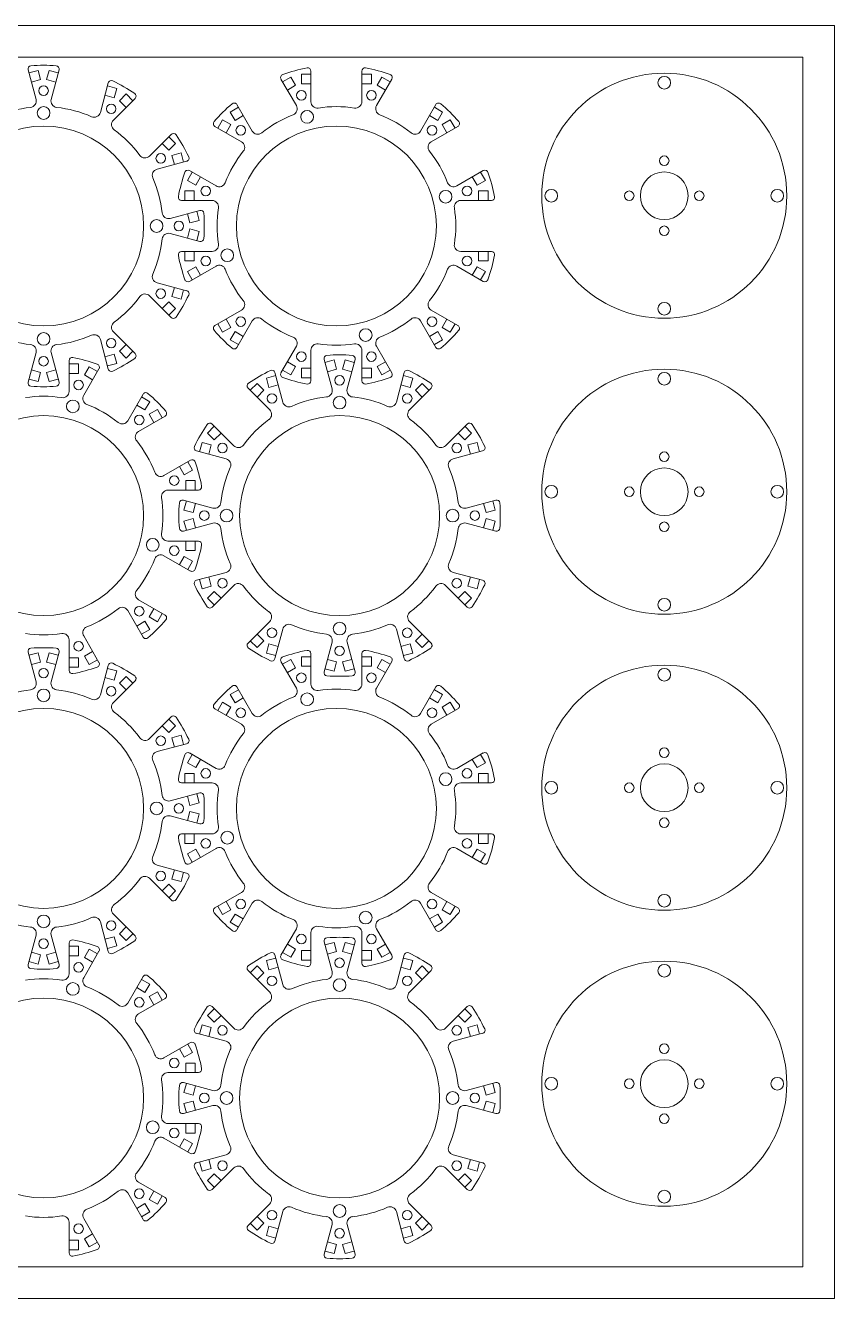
# Model space of a CAD drawing. Header units: millimetres. Extents: x -62 to 438, y -661 to -261.
# Drawn here: x 184.1 to 438.3, y -661 to -261 of the extents above; entities that cross this region are included whole.
import ezdxf

# ---------------------------------------------------------------- set-up
doc = ezdxf.new("R2010")
doc.units = ezdxf.units.MM

msp = doc.modelspace()

# ---------------------------------------------------------------- linework, layer by layer
at = {"color": 7, "linetype": 'Continuous', "lineweight": 15}
for p, q in [((438.31, -261), (-61.69, -261)), ((438.31, -661), (438.31, -261)), ((428.31, -271), (-51.69, -271)), ((428.31, -651), (428.31, -271)), ((187.44, -284.22), (184.94, -274.91)), ((185.2, -275.88), (188.1, -275.11)), ((188.88, -278), (188.1, -275.11)), ((190.75, -278), (191.53, -275.11)), ((191.53, -275.11), (194.42, -275.88)), ((273.81, -284.96), (273.81, -275.32)), ((289.81, -284.96), (289.81, -275.32)), ((185.98, -278.78), (188.88, -278)), ((207.64, -288.36), (210.14, -279.05)), ((269.22, -286.19), (264.4, -277.85)), ((264.91, -278.72), (267.5, -277.22)), ((266.41, -281.31), (269, -279.81)), ((269, -279.81), (267.5, -277.22)), ((270.81, -279.33), (270.81, -276.33)), ((270.81, -276.33), (273.81, -276.33)), ((270.81, -279.33), (273.81, -279.33)), ((289.81, -276.33), (292.81, -276.33)), ((289.81, -279.33), (292.81, -279.33)), ((292.81, -279.33), (292.81, -276.33)), ((294.41, -286.19), (299.22, -277.85)), ((294.62, -279.81), (296.12, -277.22)), ((294.62, -279.81), (297.22, -281.31)), ((296.12, -277.22), (298.72, -278.72)), ((211.76, -290.74), (218.57, -283.92)), ((212, -283.7), (212.78, -280.8)), ((213.62, -284.63), (215.74, -282.51)), ((215.74, -282.51), (217.86, -284.63)), ((248.45, -288.22), (251.05, -286.72)), ((255.36, -294.19), (250.55, -285.85)), ((308.26, -294.19), (313.08, -285.85)), ((312.58, -286.72), (315.17, -288.22)), ((244.53, -293.24), (246.03, -290.64)), ((248.63, -292.14), (246.03, -290.64)), ((249.95, -290.81), (248.45, -288.22)), ((249.95, -290.81), (252.55, -289.31)), ((311.08, -289.31), (313.67, -290.81)), ((313.67, -290.81), (315.17, -288.22)), ((317.6, -290.64), (319.1, -293.24)), ((223.08, -302.05), (229.89, -295.24)), ((229.18, -295.95), (231.3, -298.07)), ((252, -297.55), (243.66, -292.73)), ((247.13, -294.74), (248.63, -292.14)), ((311.62, -297.55), (319.97, -292.73)), ((315, -292.14), (316.5, -294.74)), ((229.18, -300.19), (231.3, -298.07)), ((225.45, -306.17), (234.76, -303.67)), ((230.11, -301.81), (233.01, -301.04)), ((230.11, -301.81), (230.89, -304.71)), ((233.01, -301.04), (233.79, -303.93)), ((235.03, -309.69), (236.53, -307.09)), ((244, -311.41), (235.66, -306.59)), ((319.62, -311.41), (327.97, -306.59)), ((327.1, -307.09), (328.6, -309.69)), ((237.63, -311.19), (235.03, -309.69)), ((237.63, -311.19), (239.13, -308.59)), ((324.5, -308.59), (326, -311.19)), ((326, -311.19), (328.6, -309.69)), ((242.77, -316), (233.14, -316)), ((237.14, -313), (234.14, -313)), ((234.14, -316), (234.14, -313)), ((237.14, -316), (237.14, -313)), ((320.85, -316), (330.49, -316)), ((326.48, -313), (329.48, -313)), ((326.48, -313), (326.48, -316)), ((329.48, -313), (329.48, -316)), ((229.59, -321.62), (238.9, -319.13)), ((237.93, -319.39), (238.71, -322.29)), ((235.03, -320.17), (235.81, -323.06)), ((235.81, -323.06), (238.71, -322.29)), ((229.59, -326.38), (238.9, -328.87)), ((235.81, -324.94), (235.03, -327.83)), ((235.81, -324.94), (238.71, -325.71)), ((238.71, -325.71), (237.93, -328.61)), ((242.77, -332), (233.14, -332)), ((234.14, -335), (234.14, -332)), ((320.85, -332), (330.49, -332)), ((326.48, -332), (326.48, -335)), ((329.48, -332), (329.48, -335)), ((237.14, -335), (234.14, -335)), ((326.48, -335), (329.48, -335)), ((237.63, -336.81), (235.03, -338.31)), ((236.53, -340.91), (235.03, -338.31)), ((244, -336.59), (235.66, -341.41)), ((239.13, -339.41), (237.63, -336.81)), ((319.62, -336.59), (327.97, -341.41)), ((326, -336.81), (324.5, -339.41)), ((326, -336.81), (328.6, -338.31)), ((328.6, -338.31), (327.1, -340.91)), ((225.45, -341.83), (234.76, -344.33)), ((230.89, -343.29), (230.11, -346.19)), ((223.08, -345.95), (229.89, -352.76)), ((229.18, -347.81), (231.3, -349.93)), ((230.11, -346.19), (233.01, -346.96)), ((233.79, -344.07), (233.01, -346.96)), ((231.3, -349.93), (229.18, -352.05)), ((252, -350.45), (243.66, -355.27)), ((311.62, -350.45), (319.97, -355.27)), ((246.03, -357.36), (244.53, -354.76)), ((248.63, -355.86), (246.03, -357.36)), ((248.63, -355.86), (247.13, -353.26)), ((255.36, -353.81), (250.55, -362.15)), ((308.26, -353.81), (313.08, -362.15)), ((316.5, -353.26), (315, -355.86)), ((315, -355.86), (317.6, -357.36)), ((319.1, -354.76), (317.6, -357.36)), ((207.64, -359.64), (210.14, -368.95)), ((211.76, -357.26), (218.57, -364.07)), ((249.95, -357.19), (248.45, -359.78)), ((251.05, -361.28), (248.45, -359.78)), ((252.55, -358.69), (249.95, -357.19)), ((313.67, -357.19), (311.08, -358.69)), ((315.17, -359.78), (312.58, -361.28)), ((313.67, -357.19), (315.17, -359.78)), ((187.44, -363.78), (184.94, -373.09)), ((192.19, -363.78), (194.68, -373.09)), ((213.62, -363.36), (215.74, -365.49)), ((217.86, -363.36), (215.74, -365.49)), ((269.22, -361.81), (264.4, -370.15)), ((273.81, -363.04), (273.81, -372.67)), ((289.81, -363.04), (289.81, -372.67)), ((294.41, -361.81), (299.22, -370.15)), ((197.81, -375.96), (197.81, -366.32)), ((197.81, -367.33), (200.81, -367.33)), ((200.81, -370.33), (200.81, -367.33)), ((212, -364.3), (209.1, -365.08)), ((212.78, -367.2), (209.88, -367.98)), ((212, -364.3), (212.78, -367.2)), ((269, -368.19), (266.41, -366.69)), ((280.44, -375.22), (277.94, -365.91)), ((278.2, -366.88), (281.1, -366.11)), ((281.88, -369), (281.1, -366.11)), ((284.53, -366.11), (287.42, -366.88)), ((285.19, -375.22), (287.68, -365.91)), ((297.22, -366.69), (294.62, -368.19)), ((188.88, -369.99), (185.98, -369.22)), ((188.88, -369.99), (188.1, -372.89)), ((193.65, -369.22), (190.75, -369.99)), ((190.75, -369.99), (191.53, -372.89)), ((197.81, -370.33), (200.81, -370.33)), ((202.41, -377.19), (207.22, -368.85)), ((202.62, -370.81), (204.12, -368.22)), ((202.62, -370.81), (205.22, -372.31)), ((204.12, -368.22), (206.72, -369.72)), ((259.85, -371.8), (262.75, -371.02)), ((260.63, -374.7), (259.85, -371.8)), ((264.98, -379.36), (262.49, -370.05)), ((267.5, -370.78), (264.91, -369.28)), ((269, -368.19), (267.5, -370.78)), ((270.81, -368.67), (270.81, -371.67)), ((273.81, -368.67), (270.81, -368.67)), ((273.81, -371.67), (270.81, -371.67)), ((278.98, -369.78), (281.88, -369)), ((283.75, -369), (286.65, -369.78)), ((292.81, -368.67), (289.81, -368.67)), ((292.81, -371.67), (289.81, -371.67)), ((294.62, -368.19), (296.12, -370.78)), ((298.72, -369.28), (296.12, -370.78)), ((300.64, -379.36), (303.14, -370.05)), ((302.88, -371.02), (305.78, -371.8)), ((305, -374.7), (305.78, -371.8)), ((188.1, -372.89), (185.2, -372.12)), ((194.42, -372.12), (191.53, -372.89)), ((260.86, -381.74), (254.05, -374.92)), ((254.76, -375.63), (256.88, -373.51)), ((259, -375.63), (256.88, -373.51)), ((256.88, -377.76), (259, -375.63)), ((260.63, -374.7), (263.52, -373.92)), ((302.1, -373.92), (305, -374.7)), ((304.76, -381.74), (311.57, -374.92)), ((306.62, -375.63), (308.74, -377.76)), ((308.74, -373.51), (310.86, -375.63)), ((216.26, -385.19), (221.08, -376.85)), ((220.58, -377.72), (223.17, -379.22)), ((221.67, -381.81), (223.17, -379.22)), ((219.08, -380.31), (221.67, -381.81)), ((219.62, -388.55), (227.97, -383.73)), ((223, -383.14), (225.6, -381.64)), ((223, -383.14), (224.5, -385.74)), ((225.6, -381.64), (227.1, -384.24)), ((241.33, -389.07), (243.45, -386.95)), ((249.55, -393.05), (242.74, -386.24)), ((316.08, -393.05), (322.89, -386.24)), ((322.18, -386.95), (324.3, -389.07)), ((243.45, -391.19), (241.33, -389.07)), ((243.45, -391.19), (245.57, -389.07)), ((320.06, -389.07), (322.18, -391.19)), ((322.18, -391.19), (324.3, -389.07)), ((247.17, -397.17), (237.87, -394.67)), ((238.84, -394.93), (239.61, -392.04)), ((242.51, -392.81), (239.61, -392.04)), ((241.74, -395.71), (242.51, -392.81)), ((318.45, -397.17), (327.76, -394.67)), ((323.11, -392.81), (326.01, -392.04)), ((323.11, -392.81), (323.89, -395.71)), ((326.01, -392.04), (326.79, -394.93)), ((227.62, -402.41), (235.97, -397.59)), ((232.5, -399.59), (234, -402.19)), ((235.1, -398.09), (236.6, -400.69)), ((234, -402.19), (236.6, -400.69)), ((234.48, -404), (237.48, -404)), ((234.48, -404), (234.48, -407)), ((237.48, -404), (237.48, -407)), ((228.85, -407), (238.49, -407)), ((243.03, -412.62), (233.73, -410.13)), ((233.92, -413.29), (234.7, -410.39)), ((236.82, -414.06), (237.59, -411.17)), ((322.59, -412.62), (331.9, -410.13)), ((328.03, -411.17), (328.81, -414.06)), ((330.93, -410.39), (331.71, -413.29)), ((236.82, -414.06), (233.92, -413.29)), ((236.82, -415.94), (233.92, -416.71)), ((237.59, -418.83), (236.82, -415.94)), ((328.81, -415.94), (328.03, -418.83)), ((328.81, -414.06), (331.71, -413.29)), ((328.81, -415.94), (331.71, -416.71)), ((243.03, -417.38), (233.73, -419.87)), ((234.7, -419.61), (233.92, -416.71)), ((322.59, -417.38), (331.9, -419.87)), ((331.71, -416.71), (330.93, -419.61)), ((228.85, -423), (238.49, -423)), ((234.48, -423), (234.48, -426)), ((237.48, -423), (237.48, -426)), ((227.62, -427.59), (235.97, -432.41)), ((234, -427.81), (232.5, -430.41)), ((234, -427.81), (236.6, -429.31)), ((234.48, -426), (237.48, -426)), ((236.6, -429.31), (235.1, -431.91)), ((247.17, -432.83), (237.87, -435.33)), ((239.61, -437.96), (238.84, -435.07)), ((242.51, -437.19), (241.74, -434.29)), ((318.45, -432.83), (327.76, -435.33)), ((323.89, -434.29), (323.11, -437.19)), ((326.79, -435.07), (326.01, -437.96)), ((242.51, -437.19), (239.61, -437.96)), ((249.55, -436.95), (242.74, -443.76)), ((245.57, -440.93), (243.45, -438.81)), ((316.08, -436.95), (322.89, -443.76)), ((322.18, -438.81), (320.06, -440.93)), ((322.18, -438.81), (324.3, -440.93)), ((323.11, -437.19), (326.01, -437.96)), ((219.62, -441.45), (227.97, -446.27)), ((243.45, -443.05), (241.33, -440.93)), ((324.3, -440.93), (322.18, -443.05)), ((216.26, -444.81), (221.08, -453.15)), ((224.5, -444.26), (223, -446.86)), ((223, -446.86), (225.6, -448.36)), ((227.1, -445.76), (225.6, -448.36)), ((221.67, -448.19), (219.08, -449.69)), ((223.17, -450.78), (220.58, -452.28)), ((221.67, -448.19), (223.17, -450.78)), ((260.86, -448.26), (254.05, -455.07)), ((264.98, -450.64), (262.49, -459.95)), ((300.64, -450.64), (303.14, -459.95)), ((304.76, -448.26), (311.57, -455.07)), ((197.81, -454.04), (197.81, -463.67)), ((202.41, -452.81), (207.22, -461.15)), ((256.88, -456.49), (254.76, -454.36)), ((259, -454.36), (256.88, -452.24)), ((259, -454.36), (256.88, -456.49)), ((260.63, -455.3), (259.85, -458.2)), ((263.52, -456.08), (260.63, -455.3)), ((280.44, -454.78), (277.94, -464.09)), ((285.19, -454.78), (287.68, -464.09)), ((305, -455.3), (302.1, -456.08)), ((305, -455.3), (305.78, -458.2)), ((308.74, -452.24), (306.62, -454.36)), ((306.62, -454.36), (308.74, -456.49)), ((310.86, -454.36), (308.74, -456.49)), ((187.44, -467.22), (184.94, -457.91)), ((185.2, -458.88), (188.1, -458.11)), ((188.88, -461), (188.1, -458.11)), ((190.75, -461), (191.53, -458.11)), ((191.53, -458.11), (194.42, -458.88)), ((192.19, -467.22), (194.68, -457.91)), ((200.81, -459.67), (197.81, -459.67)), ((205.22, -457.69), (202.62, -459.19)), ((202.62, -459.19), (204.12, -461.78)), ((262.75, -458.98), (259.85, -458.2)), ((270.81, -462.33), (270.81, -459.33)), ((270.81, -459.33), (273.81, -459.33)), ((273.81, -467.96), (273.81, -458.32)), ((289.81, -467.96), (289.81, -458.32)), ((289.81, -459.33), (292.81, -459.33)), ((292.81, -462.33), (292.81, -459.33)), ((305.78, -458.2), (302.88, -458.98)), ((185.98, -461.78), (188.88, -461)), ((190.75, -461), (193.65, -461.78)), ((200.81, -462.67), (197.81, -462.67)), ((206.72, -460.28), (204.12, -461.78)), ((207.64, -471.36), (210.14, -462.05)), ((209.88, -463.02), (212.78, -463.8)), ((212, -466.7), (212.78, -463.8)), ((269.22, -469.19), (264.4, -460.85)), ((264.91, -461.72), (267.5, -460.22)), ((266.41, -464.31), (269, -462.81)), ((269, -462.81), (267.5, -460.22)), ((270.81, -462.33), (273.81, -462.33)), ((281.1, -463.89), (278.2, -463.12)), ((281.88, -460.99), (278.98, -460.22)), ((281.88, -460.99), (281.1, -463.89)), ((286.65, -460.22), (283.75, -460.99)), ((283.75, -460.99), (284.53, -463.89)), ((287.42, -463.12), (284.53, -463.89)), ((289.81, -462.33), (292.81, -462.33)), ((294.41, -469.19), (299.22, -460.85)), ((294.62, -462.81), (296.12, -460.22)), ((294.62, -462.81), (297.22, -464.31)), ((296.12, -460.22), (298.72, -461.72)), ((209.1, -465.92), (212, -466.7)), ((211.76, -473.74), (218.57, -466.92)), ((213.62, -467.63), (215.74, -465.51)), ((213.62, -467.63), (215.74, -469.76)), ((215.74, -465.51), (217.86, -467.63)), ((248.45, -471.22), (251.05, -469.72)), ((249.95, -473.81), (248.45, -471.22)), ((255.36, -477.19), (250.55, -468.85)), ((308.26, -477.19), (313.08, -468.85)), ((312.58, -469.72), (315.17, -471.22)), ((313.67, -473.81), (315.17, -471.22)), ((252, -480.55), (243.66, -475.73)), ((244.53, -476.24), (246.03, -473.64)), ((248.63, -475.14), (246.03, -473.64)), ((247.13, -477.74), (248.63, -475.14)), ((249.95, -473.81), (252.55, -472.31)), ((311.08, -472.31), (313.67, -473.81)), ((311.62, -480.55), (319.97, -475.73)), ((315, -475.14), (317.6, -473.64)), ((315, -475.14), (316.5, -477.74)), ((317.6, -473.64), (319.1, -476.24)), ((223.08, -485.05), (229.89, -478.24)), ((229.18, -478.95), (231.3, -481.07)), ((227.06, -481.07), (229.18, -483.19)), ((229.18, -483.19), (231.3, -481.07)), ((225.45, -489.17), (234.76, -486.67)), ((230.11, -484.81), (233.01, -484.04)), ((230.11, -484.81), (230.89, -487.71)), ((233.01, -484.04), (233.79, -486.93)), ((235.03, -492.69), (236.53, -490.09)), ((244, -494.41), (235.66, -489.59)), ((237.63, -494.19), (239.13, -491.59)), ((319.62, -494.41), (327.97, -489.59)), ((324.5, -491.59), (326, -494.19)), ((327.1, -490.09), (328.6, -492.69)), ((237.14, -496), (234.14, -496)), ((234.14, -499), (234.14, -496)), ((237.63, -494.19), (235.03, -492.69)), ((237.14, -499), (237.14, -496)), ((326, -494.19), (328.6, -492.69)), ((326.48, -496), (329.48, -496)), ((326.48, -496), (326.48, -499)), ((329.48, -496), (329.48, -499)), ((242.77, -499), (233.14, -499)), ((320.85, -499), (330.49, -499)), ((229.59, -504.62), (238.9, -502.13)), ((235.03, -503.17), (235.81, -506.06)), ((237.93, -502.39), (238.71, -505.29)), ((235.81, -507.94), (235.03, -510.83)), ((235.81, -506.06), (238.71, -505.29)), ((235.81, -507.94), (238.71, -508.71)), ((229.59, -509.38), (238.9, -511.87)), ((238.71, -508.71), (237.93, -511.61)), ((242.77, -515), (233.14, -515)), ((234.14, -518), (234.14, -515)), ((237.14, -518), (237.14, -515)), ((320.85, -515), (330.49, -515)), ((326.48, -515), (326.48, -518)), ((329.48, -515), (329.48, -518)), ((237.14, -518), (234.14, -518)), ((237.63, -519.81), (235.03, -521.31)), ((244, -519.59), (235.66, -524.41)), ((239.13, -522.41), (237.63, -519.81)), ((319.62, -519.59), (327.97, -524.41)), ((326, -519.81), (324.5, -522.41)), ((326, -519.81), (328.6, -521.31)), ((326.48, -518), (329.48, -518)), ((236.53, -523.91), (235.03, -521.31)), ((328.6, -521.31), (327.1, -523.91)), ((225.45, -524.83), (234.76, -527.33)), ((230.89, -526.29), (230.11, -529.19)), ((233.79, -527.07), (233.01, -529.96)), ((223.08, -528.95), (229.89, -535.76)), ((229.18, -530.81), (227.06, -532.93)), ((229.18, -530.81), (231.3, -532.93)), ((230.11, -529.19), (233.01, -529.96)), ((231.3, -532.93), (229.18, -535.05)), ((252, -533.45), (243.66, -538.27)), ((311.62, -533.45), (319.97, -538.27)), ((246.03, -540.36), (244.53, -537.76)), ((248.63, -538.86), (246.03, -540.36)), ((248.63, -538.86), (247.13, -536.26)), ((255.36, -536.81), (250.55, -545.15)), ((308.26, -536.81), (313.08, -545.15)), ((316.5, -536.26), (315, -538.86)), ((315, -538.86), (317.6, -540.36)), ((319.1, -537.76), (317.6, -540.36)), ((207.64, -542.64), (210.14, -551.95)), ((211.76, -540.26), (218.57, -547.07)), ((249.95, -540.19), (248.45, -542.78)), ((251.05, -544.28), (248.45, -542.78)), ((252.55, -541.69), (249.95, -540.19)), ((313.67, -540.19), (311.08, -541.69)), ((315.17, -542.78), (312.58, -544.28)), ((313.67, -540.19), (315.17, -542.78)), ((187.44, -546.78), (184.94, -556.09)), ((192.19, -546.78), (194.68, -556.09)), ((212, -547.3), (209.1, -548.08)), ((212, -547.3), (212.78, -550.2)), ((215.74, -544.24), (213.62, -546.36)), ((213.62, -546.36), (215.74, -548.49)), ((217.86, -546.36), (215.74, -548.49)), ((269.22, -544.81), (264.4, -553.15)), ((273.81, -546.04), (273.81, -555.67)), ((289.81, -546.04), (289.81, -555.67)), ((294.41, -544.81), (299.22, -553.15)), ((197.81, -558.96), (197.81, -549.32)), ((197.81, -550.33), (200.81, -550.33)), ((200.81, -553.33), (200.81, -550.33)), ((202.41, -560.19), (207.22, -551.85)), ((202.62, -553.81), (204.12, -551.22)), ((204.12, -551.22), (206.72, -552.72)), ((212.78, -550.2), (209.88, -550.98)), ((269, -551.19), (266.41, -549.69)), ((269, -551.19), (267.5, -553.78)), ((273.81, -551.67), (270.81, -551.67)), ((270.81, -551.67), (270.81, -554.67)), ((280.44, -558.22), (277.94, -548.91)), ((281.88, -552), (281.1, -549.11)), ((283.75, -552), (284.53, -549.11)), ((284.53, -549.11), (287.42, -549.88)), ((285.19, -558.22), (287.68, -548.91)), ((292.81, -551.67), (289.81, -551.67)), ((292.81, -551.67), (292.81, -554.67)), ((297.22, -549.69), (294.62, -551.19)), ((294.62, -551.19), (296.12, -553.78)), ((188.1, -555.89), (185.2, -555.12)), ((188.88, -552.99), (185.98, -552.22)), ((188.88, -552.99), (188.1, -555.89)), ((193.65, -552.22), (190.75, -552.99)), ((190.75, -552.99), (191.53, -555.89)), ((194.42, -555.12), (191.53, -555.89)), ((197.81, -553.33), (200.81, -553.33)), ((202.62, -553.81), (205.22, -555.31)), ((259.85, -554.8), (262.75, -554.02)), ((260.63, -557.7), (259.85, -554.8)), ((267.5, -553.78), (264.91, -552.28)), ((273.81, -554.67), (270.81, -554.67)), ((278.98, -552.78), (281.88, -552)), ((283.75, -552), (286.65, -552.78)), ((292.81, -554.67), (289.81, -554.67)), ((298.72, -552.28), (296.12, -553.78)), ((305, -557.7), (305.78, -554.8)), ((216.26, -568.19), (221.08, -559.85)), ((260.86, -564.74), (254.05, -557.92)), ((254.76, -558.63), (256.88, -556.51)), ((259, -558.63), (256.88, -556.51)), ((256.88, -560.76), (259, -558.63)), ((260.63, -557.7), (263.52, -556.92)), ((302.1, -556.92), (305, -557.7)), ((306.62, -558.63), (308.74, -556.51)), ((306.62, -558.63), (308.74, -560.76)), ((308.74, -556.51), (310.86, -558.63)), ((219.08, -563.31), (221.67, -564.81)), ((220.58, -560.72), (223.17, -562.22)), ((221.67, -564.81), (223.17, -562.22)), ((219.62, -571.55), (227.97, -566.73)), ((223, -566.14), (225.6, -564.64)), ((223, -566.14), (224.5, -568.74)), ((225.6, -564.64), (227.1, -567.24)), ((249.55, -576.05), (242.74, -569.24)), ((322.18, -569.95), (324.3, -572.07)), ((238.84, -577.93), (239.61, -575.04)), ((242.51, -575.81), (239.61, -575.04)), ((241.74, -578.71), (242.51, -575.81)), ((243.45, -574.19), (245.57, -572.07)), ((320.06, -572.07), (322.18, -574.19)), ((322.18, -574.19), (324.3, -572.07)), ((323.11, -575.81), (323.89, -578.71)), ((326.01, -575.04), (326.79, -577.93)), ((247.17, -580.17), (237.87, -577.67)), ((318.45, -580.17), (327.76, -577.67)), ((227.62, -585.41), (235.97, -580.59)), ((232.5, -582.59), (234, -585.19)), ((234, -585.19), (236.6, -583.69)), ((235.1, -581.09), (236.6, -583.69)), ((234.48, -587), (237.48, -587)), ((234.48, -587), (234.48, -590)), ((237.48, -587), (237.48, -590)), ((228.85, -590), (238.49, -590)), ((233.92, -596.29), (234.7, -593.39)), ((236.82, -597.06), (237.59, -594.17)), ((322.59, -595.62), (331.9, -593.13)), ((328.03, -594.17), (328.81, -597.06)), ((330.93, -593.39), (331.71, -596.29)), ((328.81, -598.94), (328.03, -601.83)), ((328.81, -598.94), (331.71, -599.71)), ((331.71, -599.71), (330.93, -602.61)), ((322.59, -600.38), (331.9, -602.87)), ((228.85, -606), (238.49, -606)), ((234.48, -606), (234.48, -609)), ((237.48, -606), (237.48, -609)), ((227.62, -610.59), (235.97, -615.41)), ((234, -610.81), (232.5, -613.41)), ((234.48, -609), (237.48, -609)), ((236.6, -612.31), (235.1, -614.91)), ((239.61, -620.96), (238.84, -618.07)), ((242.51, -620.19), (241.74, -617.29)), ((249.55, -619.95), (242.74, -626.76)), ((316.08, -619.95), (322.89, -626.76)), ((323.89, -617.29), (323.11, -620.19)), ((326.79, -618.07), (326.01, -620.96)), ((242.51, -620.19), (239.61, -620.96)), ((245.57, -623.93), (243.45, -621.81)), ((322.18, -621.81), (320.06, -623.93)), ((322.18, -621.81), (324.3, -623.93)), ((216.26, -627.81), (221.08, -636.15)), ((219.62, -624.45), (227.97, -629.27)), ((224.5, -627.26), (223, -629.86)), ((221.67, -631.19), (219.08, -632.69)), ((221.67, -631.19), (223.17, -633.78)), ((223, -629.86), (225.6, -631.36)), ((227.1, -628.76), (225.6, -631.36)), ((260.86, -631.26), (254.05, -638.07)), ((304.76, -631.26), (311.57, -638.07)), ((202.41, -635.81), (207.22, -644.15)), ((223.17, -633.78), (220.58, -635.28)), ((259, -637.36), (256.88, -635.24)), ((264.98, -633.64), (262.49, -642.95)), ((308.74, -635.24), (306.62, -637.36)), ((197.81, -637.04), (197.81, -646.67)), ((256.88, -639.49), (254.76, -637.36)), ((259, -637.36), (256.88, -639.49)), ((263.52, -639.08), (260.63, -638.3)), ((280.44, -637.78), (277.94, -647.09)), ((285.19, -637.78), (287.68, -647.09)), ((305, -638.3), (302.1, -639.08)), ((305, -638.3), (305.78, -641.2)), ((200.81, -642.67), (197.81, -642.67)), ((200.81, -642.67), (200.81, -645.67)), ((205.22, -640.69), (202.62, -642.19)), ((202.62, -642.19), (204.12, -644.78)), ((206.72, -643.28), (204.12, -644.78)), ((262.75, -641.98), (259.85, -641.2)), ((281.88, -643.99), (278.98, -643.22)), ((286.65, -643.22), (283.75, -643.99)), ((283.75, -643.99), (284.53, -646.89)), ((305.78, -641.2), (302.88, -641.98)), ((200.81, -645.67), (197.81, -645.67)), ((281.1, -646.89), (278.2, -646.12)), ((287.42, -646.12), (284.53, -646.89)), ((-51.69, -651), (428.31, -651)), ((-61.69, -661), (438.31, -661))]:
    msp.add_line(p, q, dxfattribs=at)
at = {"color": 144, "linetype": 'Continuous', "lineweight": 0}
for p, q in [((192.19, -284.22), (194.68, -274.91)), ((190.75, -278), (193.65, -278.78)), ((209.1, -282.92), (212, -283.7)), ((209.88, -280.02), (212.78, -280.8)), ((213.62, -284.63), (215.74, -286.76)), ((315, -292.14), (317.6, -290.64)), ((227.06, -298.07), (229.18, -300.19)), ((237.14, -335), (237.14, -332)), ((229.18, -347.81), (227.06, -349.93)), ((215.74, -361.24), (213.62, -363.36)), ((283.75, -369), (284.53, -366.11)), ((292.81, -368.67), (292.81, -371.67)), ((306.62, -375.63), (308.74, -373.51)), ((243.45, -438.81), (241.33, -440.93)), ((200.81, -459.67), (200.81, -462.67)), ((278.2, -549.88), (281.1, -549.11)), ((264.98, -562.36), (262.49, -553.05)), ((300.64, -562.36), (303.14, -553.05)), ((302.88, -554.02), (305.78, -554.8)), ((304.76, -564.74), (311.57, -557.92)), ((241.33, -572.07), (243.45, -569.95)), ((316.08, -576.05), (322.89, -569.24)), ((243.45, -574.19), (241.33, -572.07)), ((323.11, -575.81), (326.01, -575.04)), ((243.03, -595.62), (233.73, -593.13)), ((236.82, -597.06), (233.92, -596.29)), ((236.82, -598.94), (233.92, -599.71)), ((234.7, -602.61), (233.92, -599.71)), ((237.59, -601.83), (236.82, -598.94)), ((328.81, -597.06), (331.71, -596.29)), ((243.03, -600.38), (233.73, -602.87)), ((234, -610.81), (236.6, -612.31)), ((247.17, -615.83), (237.87, -618.33)), ((318.45, -615.83), (327.76, -618.33)), ((243.45, -621.81), (241.33, -623.93)), ((243.45, -626.05), (241.33, -623.93)), ((324.3, -623.93), (322.18, -626.05)), ((323.11, -620.19), (326.01, -620.96)), ((300.64, -633.64), (303.14, -642.95)), ((260.63, -638.3), (259.85, -641.2)), ((306.62, -637.36), (308.74, -639.49)), ((310.86, -637.36), (308.74, -639.49)), ((281.88, -643.99), (281.1, -646.89))]:
    msp.add_line(p, q, dxfattribs=at)
at = {"color": 7, "linetype": 'Continuous', "lineweight": 15}
for centre, radius in [((384.81, -314.5), 38.5), ((189.81, -281.5), 1.5), ((270.81, -282.95), 1.5), ((292.81, -282.95), 1.5), ((189.81, -288.5), 2), ((211.06, -287.19), 1.5), ((272.62, -289.71), 2), ((189.81, -324), 31.4), ((251.76, -293.95), 1.5), ((281.81, -324), 31.4), ((311.86, -293.95), 1.5), ((226.62, -302.75), 1.5), ((384.81, -314.5), 7.5), ((240.76, -313), 1.5), ((322.86, -313), 1.5), ((316.1, -314.81), 2), ((349.31, -314.5), 2), ((373.81, -314.5), 1.5), ((395.81, -314.5), 1.5), ((420.31, -314.5), 2), ((225.31, -324), 2), ((232.31, -324), 1.5), ((384.81, -325.5), 1.5), ((247.52, -333.19), 2), ((240.76, -335), 1.5), ((322.86, -335), 1.5), ((226.62, -345.25), 1.5), ((384.81, -350), 2), ((251.76, -354.05), 1.5), ((311.86, -354.05), 1.5), ((189.81, -359.5), 2), ((211.06, -360.81), 1.5), ((291, -358.29), 2), ((270.81, -365.05), 1.5), ((292.81, -365.05), 1.5), ((189.81, -366.5), 1.5), ((282.81, -372.5), 1.5), ((384.81, -407.5), 38.5), ((384.81, -372), 2), ((200.81, -373.95), 1.5), ((199, -380.71), 2), ((261.56, -378.19), 1.5), ((282.81, -379.5), 2), ((304.06, -378.19), 1.5), ((189.81, -415), 31.4), ((219.86, -384.95), 1.5), ((282.81, -415), 31.4), ((246.01, -393.75), 1.5), ((319.62, -393.75), 1.5), ((384.81, -396.5), 1.5), ((384.81, -407.5), 7.5), ((230.86, -404), 1.5), ((349.31, -407.5), 2), ((373.81, -407.5), 1.5), ((395.81, -407.5), 1.5), ((420.31, -407.5), 2), ((240.31, -415), 1.5), ((247.31, -415), 2), ((318.31, -415), 2), ((325.31, -415), 1.5), ((384.81, -418.5), 1.5), ((224.1, -424.19), 2), ((230.86, -426), 1.5), ((246.01, -436.25), 1.5), ((319.62, -436.25), 1.5), ((219.86, -445.05), 1.5), ((384.81, -443), 2), ((261.56, -451.81), 1.5), ((282.81, -450.5), 2), ((304.06, -451.81), 1.5), ((200.81, -456.05), 1.5), ((282.81, -457.5), 1.5), ((189.81, -464.5), 1.5), ((384.81, -500.5), 38.5), ((384.81, -465), 2), ((270.81, -465.95), 1.5), ((292.81, -465.95), 1.5), ((189.81, -471.5), 2), ((211.06, -470.19), 1.5), ((272.62, -472.71), 2), ((189.81, -507), 31.4), ((251.76, -476.95), 1.5), ((281.81, -507), 31.4), ((311.86, -476.95), 1.5), ((226.62, -485.75), 1.5), ((384.81, -489.5), 1.5), ((240.76, -496), 1.5), ((316.1, -497.81), 2), ((322.86, -496), 1.5), ((384.81, -500.5), 7.5), ((349.31, -500.5), 2), ((373.81, -500.5), 1.5), ((395.81, -500.5), 1.5), ((420.31, -500.5), 2), ((225.31, -507), 2), ((232.31, -507), 1.5), ((384.81, -511.5), 1.5), ((247.52, -516.19), 2), ((240.76, -518), 1.5), ((322.86, -518), 1.5), ((226.62, -528.25), 1.5), ((251.76, -537.05), 1.5), ((311.86, -537.05), 1.5), ((384.81, -536), 2), ((291, -541.29), 2), ((189.81, -542.5), 2), ((211.06, -543.81), 1.5), ((189.81, -549.5), 1.5), ((270.81, -548.05), 1.5), ((292.81, -548.05), 1.5), ((200.81, -556.95), 1.5), ((282.81, -555.5), 1.5), ((384.81, -593.5), 38.5), ((384.81, -558), 2), ((261.56, -561.19), 1.5), ((304.06, -561.19), 1.5), ((199, -563.71), 2), ((282.81, -562.5), 2), ((189.81, -598), 31.4), ((219.86, -567.95), 1.5), ((282.81, -598), 31.4), ((246.01, -576.75), 1.5), ((319.62, -576.75), 1.5), ((384.81, -582.5), 1.5), ((230.86, -587), 1.5), ((384.81, -593.5), 7.5), ((349.31, -593.5), 2), ((373.81, -593.5), 1.5), ((395.81, -593.5), 1.5), ((420.31, -593.5), 2), ((247.31, -598), 2), ((318.31, -598), 2), ((240.31, -598), 1.5), ((325.31, -598), 1.5), ((384.81, -604.5), 1.5), ((224.1, -607.19), 2), ((230.86, -609), 1.5), ((246.01, -619.25), 1.5), ((319.62, -619.25), 1.5), ((219.86, -628.05), 1.5), ((384.81, -629), 2), ((282.81, -633.5), 2), ((261.56, -634.81), 1.5), ((304.06, -634.81), 1.5), ((200.81, -639.05), 1.5), ((282.81, -640.5), 1.5)]:
    msp.add_circle(centre, radius, dxfattribs=at)
at = {"color": 144, "linetype": 'Continuous', "lineweight": 0}
for centre, radius in [((384.81, -279), 2), ((384.81, -303.5), 1.5)]:
    msp.add_circle(centre, radius, dxfattribs=at)
for centre, radius, start, end in [((185.91, -274.65), 1, 94.5243, 195), ((193.72, -274.65), 1, 345, 85.4757), ((281.81, -324), 50.5, 100.4757, 109.5243), ((217.87, -283.22), 1, 315, 55.4757), ((194.12, -284.74), 2, 165, 263.737), ((189.81, -324), 37.5, 66.263, 83.737), ((205.71, -287.84), 2, 246.263, 345), ((281.81, -324), 50.5, 10.4757, 19.5243), ((204.14, -378.19), 2, 150, 248.737), ((286.72, -548.65), 1, 345, 85.4757), ((310.87, -557.22), 1, 315, 55.4757), ((298.71, -561.84), 2, 246.263, 345), ((282.81, -598), 37.5, 126.263, 143.737), ((282.81, -598), 50.5, 145.4757, 154.5243), ((242.03, -569.95), 1, 45, 145.4757), ((238.13, -576.71), 1, 154.5243, 255), ((282.81, -598), 37.5, 156.263, 173.737), ((246.65, -582.1), 2, 336.263, 75), ((282.81, -598), 37.5, 6.263, 23.737), ((233.47, -594.1), 1, 75, 175.4757), ((243.55, -593.69), 2, 255, 353.737), ((233.47, -601.9), 1, 184.5243, 285), ((243.55, -602.31), 2, 6.263, 105), ((322.08, -602.31), 2, 75, 173.737), ((282.81, -598), 37.5, 216.263, 233.737), ((323.6, -626.05), 1, 225, 325.4757), ((259.45, -629.85), 2, 315, 53.737), ((266.91, -634.16), 2, 66.263, 165), ((287.12, -637.26), 2, 96.263, 195), ((278.91, -647.35), 1, 165, 265.4757)]:
    msp.add_arc(centre, radius, start, end, dxfattribs=at)
at = {"color": 7, "linetype": 'Continuous', "lineweight": 15}
for centre, radius, start, end in [((189.81, -324), 50.5, 85.4757, 94.5243), ((272.81, -275.32), 1, 360, 100.4757), ((290.81, -275.32), 1, 79.5243, 180), ((281.81, -324), 50.5, 70.4757, 79.5243), ((211.1, -279.31), 1, 64.5243, 165), ((189.81, -324), 50.5, 55.4757, 64.5243), ((265.27, -277.35), 1, 109.5243, 210), ((298.36, -277.35), 1, 330, 70.4757), ((189.81, -324), 37.5, 96.263, 113.737), ((185.5, -284.74), 2, 276.263, 15), ((281.81, -324), 50.5, 130.4757, 139.5243), ((249.68, -286.35), 1, 30, 130.4757), ((267.49, -287.19), 2, 291.263, 30), ((275.81, -284.96), 2, 180, 278.737), ((281.81, -324), 37.5, 81.263, 98.737), ((287.81, -284.96), 2, 261.263, 0), ((296.14, -287.19), 2, 150, 248.737), ((313.94, -286.35), 1, 49.5243, 150), ((281.81, -324), 50.5, 40.4757, 49.5243), ((213.18, -292.15), 2, 135, 233.737), ((244.16, -291.87), 1, 139.5243, 240), ((281.81, -324), 37.5, 111.263, 128.737), ((281.81, -324), 37.5, 51.263, 68.737), ((319.47, -291.87), 1, 300, 40.4757), ((189.81, -324), 37.5, 36.263, 53.737), ((230.6, -295.95), 1, 34.5243, 135), ((189.81, -324), 50.5, 25.4757, 34.5243), ((257.1, -293.19), 2, 210, 308.737), ((306.53, -293.19), 2, 231.263, 330), ((251, -299.28), 2, 321.263, 60), ((312.62, -299.28), 2, 120, 218.737), ((221.66, -300.64), 2, 216.263, 315), ((234.5, -302.71), 1, 285, 25.4757), ((281.81, -324), 37.5, 141.263, 158.737), ((281.81, -324), 37.5, 21.263, 38.737), ((225.97, -308.1), 2, 105, 203.737), ((281.81, -324), 50.5, 160.4757, 169.5243), ((235.16, -307.46), 1, 60, 160.4757), ((328.47, -307.46), 1, 19.5243, 120), ((189.81, -324), 37.5, 6.263, 23.737), ((245, -309.68), 2, 240, 338.737), ((318.62, -309.68), 2, 201.263, 300), ((233.14, -315), 1, 169.5243, 270), ((242.77, -318), 2, 351.263, 90), ((320.85, -318), 2, 90, 188.737), ((330.49, -315), 1, 270, 10.4757), ((229.08, -319.69), 2, 186.263, 285), ((239.16, -320.1), 1, 4.5243, 105), ((281.81, -324), 37.5, 171.263, 188.737), ((281.81, -324), 37.5, 351.263, 8.737), ((189.81, -324), 50.5, 355.4757, 4.5243), ((229.08, -328.31), 2, 75, 173.737), ((239.16, -327.9), 1, 255, 355.4757), ((189.81, -324), 37.5, 336.263, 353.737), ((233.14, -333), 1, 90, 190.4757), ((242.77, -330), 2, 270, 8.737), ((320.85, -330), 2, 171.263, 270), ((330.49, -333), 1, 349.5243, 90), ((281.81, -324), 50.5, 190.4757, 199.5243), ((281.81, -324), 50.5, 340.4757, 349.5243), ((225.97, -339.9), 2, 156.263, 255), ((245, -338.32), 2, 21.263, 120), ((281.81, -324), 37.5, 201.263, 218.737), ((281.81, -324), 37.5, 321.263, 338.737), ((318.62, -338.32), 2, 60, 158.737), ((235.16, -340.54), 1, 199.5243, 300), ((328.47, -340.54), 1, 240, 340.4757), ((189.81, -324), 37.5, 306.263, 323.737), ((221.66, -347.36), 2, 45, 143.737), ((189.81, -324), 50.5, 325.4757, 334.5243), ((234.5, -345.29), 1, 334.5243, 75), ((251, -348.72), 2, 300, 38.737), ((312.62, -348.72), 2, 141.263, 240), ((213.18, -355.85), 2, 126.263, 225), ((230.6, -352.05), 1, 225, 325.4757), ((244.16, -356.13), 1, 120, 220.4757), ((257.1, -354.81), 2, 51.263, 150), ((281.81, -324), 37.5, 231.263, 248.737), ((281.81, -324), 37.5, 291.263, 308.737), ((306.53, -354.81), 2, 30, 128.737), ((319.47, -356.13), 1, 319.5243, 60), ((189.81, -324), 37.5, 246.263, 263.737), ((189.81, -324), 37.5, 276.263, 293.737), ((205.71, -360.16), 2, 15, 113.737), ((281.81, -324), 50.5, 220.4757, 229.5243), ((267.49, -360.81), 2, 330, 68.737), ((296.14, -360.81), 2, 111.263, 210), ((281.81, -324), 50.5, 310.4757, 319.5243), ((185.5, -363.26), 2, 345, 83.737), ((194.12, -363.26), 2, 96.263, 195), ((249.68, -361.65), 1, 229.5243, 330), ((275.81, -363.04), 2, 81.263, 180), ((281.81, -324), 37.5, 261.263, 278.737), ((287.81, -363.04), 2, 0, 98.737), ((313.94, -361.65), 1, 210, 310.4757), ((198.81, -366.32), 1, 79.5243, 180), ((189.81, -415), 50.5, 70.4757, 79.5243), ((206.36, -368.35), 1, 330, 70.4757), ((189.81, -324), 50.5, 295.4757, 304.5243), ((217.87, -364.78), 1, 304.5243, 45), ((278.91, -365.65), 1, 94.5243, 195), ((282.81, -415), 50.5, 85.4757, 94.5243), ((286.72, -365.65), 1, 345, 85.4757), ((211.1, -368.69), 1, 195, 295.4757), ((282.81, -415), 50.5, 115.4757, 124.5243), ((261.52, -370.31), 1, 15, 115.4757), ((265.27, -370.65), 1, 150, 250.4757), ((281.81, -324), 50.5, 250.4757, 259.5243), ((281.81, -324), 50.5, 280.4757, 289.5243), ((298.36, -370.65), 1, 289.5243, 30), ((304.1, -370.31), 1, 64.5243, 165), ((282.81, -415), 50.5, 55.4757, 64.5243), ((185.91, -373.35), 1, 165, 265.4757), ((189.81, -324), 50.5, 265.4757, 274.5243), ((193.72, -373.35), 1, 274.5243, 15), ((195.81, -375.96), 2, 261.263, 360), ((254.76, -374.22), 1, 124.5243, 225), ((272.81, -372.67), 1, 259.5243, 0), ((278.5, -375.74), 2, 276.263, 15), ((287.12, -375.74), 2, 165, 263.737), ((290.81, -372.67), 1, 180, 280.4757), ((310.87, -374.22), 1, 315, 55.4757), ((189.81, -415), 37.5, 81.263, 98.737), ((221.94, -377.35), 1, 49.5243, 150), ((189.81, -415), 50.5, 40.4757, 49.5243), ((266.91, -378.84), 2, 195, 293.737), ((282.81, -415), 37.5, 96.263, 113.737), ((282.81, -415), 37.5, 66.263, 83.737), ((298.71, -378.84), 2, 246.263, 345), ((189.81, -415), 37.5, 51.263, 68.737), ((227.47, -382.87), 1, 300, 40.4757), ((259.45, -383.15), 2, 306.263, 45), ((306.18, -383.15), 2, 135, 233.737), ((214.53, -384.19), 2, 231.263, 330), ((282.81, -415), 50.5, 145.4757, 154.5243), ((242.03, -386.95), 1, 45, 145.4757), ((282.81, -415), 37.5, 126.263, 143.737), ((282.81, -415), 37.5, 36.263, 53.737), ((323.6, -386.95), 1, 34.5243, 135), ((282.81, -415), 50.5, 25.4757, 34.5243), ((220.62, -390.28), 2, 120, 218.737), ((189.81, -415), 37.5, 21.263, 38.737), ((238.13, -393.71), 1, 154.5243, 255), ((250.96, -391.64), 2, 225, 323.737), ((314.66, -391.64), 2, 216.263, 315), ((327.5, -393.71), 1, 285, 25.4757), ((236.47, -398.46), 1, 19.5243, 120), ((189.81, -415), 50.5, 10.4757, 19.5243), ((282.81, -415), 37.5, 156.263, 173.737), ((246.65, -399.1), 2, 336.263, 75), ((318.97, -399.1), 2, 105, 203.737), ((282.81, -415), 37.5, 6.263, 23.737), ((226.62, -400.68), 2, 201.263, 300), ((228.85, -409), 2, 90, 188.737), ((238.49, -406), 1, 270, 10.4757), ((189.81, -415), 37.5, 351.263, 8.737), ((282.81, -415), 50.5, 175.4757, 184.5243), ((233.47, -411.1), 1, 75, 175.4757), ((243.55, -410.69), 2, 255, 353.737), ((322.08, -410.69), 2, 186.263, 285), ((332.16, -411.1), 1, 4.5243, 105), ((282.81, -415), 50.5, 355.4757, 4.5243), ((233.47, -418.9), 1, 184.5243, 285), ((243.55, -419.31), 2, 6.263, 105), ((282.81, -415), 37.5, 186.263, 203.737), ((282.81, -415), 37.5, 336.263, 353.737), ((322.08, -419.31), 2, 75, 173.737), ((332.16, -418.9), 1, 255, 355.4757), ((228.85, -421), 2, 171.263, 270), ((238.49, -424), 1, 349.5243, 90), ((226.62, -429.32), 2, 60, 158.737), ((189.81, -415), 50.5, 340.4757, 349.5243), ((189.81, -415), 37.5, 321.263, 338.737), ((236.47, -431.54), 1, 240, 340.4757), ((246.65, -430.9), 2, 285, 23.737), ((318.97, -430.9), 2, 156.263, 255), ((238.13, -436.29), 1, 105, 205.4757), ((327.5, -436.29), 1, 334.5243, 75), ((220.62, -439.72), 2, 141.263, 240), ((282.81, -415), 50.5, 205.4757, 214.5243), ((250.96, -438.36), 2, 36.263, 135), ((282.81, -415), 37.5, 216.263, 233.737), ((282.81, -415), 37.5, 306.263, 323.737), ((314.66, -438.36), 2, 45, 143.737), ((282.81, -415), 50.5, 325.4757, 334.5243), ((214.53, -445.81), 2, 30, 128.737), ((242.03, -443.05), 1, 214.5243, 315), ((323.6, -443.05), 1, 225, 325.4757), ((189.81, -415), 37.5, 291.263, 308.737), ((189.81, -415), 50.5, 310.4757, 319.5243), ((227.47, -447.13), 1, 319.5243, 60), ((259.45, -446.85), 2, 315, 53.737), ((306.18, -446.85), 2, 126.263, 225), ((204.14, -451.81), 2, 111.263, 210), ((266.91, -451.16), 2, 66.263, 165), ((282.81, -415), 37.5, 246.263, 263.737), ((282.81, -415), 37.5, 276.263, 293.737), ((298.71, -451.16), 2, 15, 113.737), ((189.81, -415), 37.5, 261.263, 278.737), ((195.81, -454.04), 2, 0, 98.737), ((221.94, -452.65), 1, 210, 310.4757), ((254.76, -455.78), 1, 135, 235.4757), ((278.5, -454.26), 2, 345, 83.737), ((287.12, -454.26), 2, 96.263, 195), ((310.87, -455.78), 1, 304.5243, 45), ((185.91, -457.65), 1, 94.5243, 195), ((189.81, -507), 50.5, 85.4757, 94.5243), ((193.72, -457.65), 1, 345, 85.4757), ((282.81, -415), 50.5, 235.4757, 244.5243), ((261.52, -459.69), 1, 244.5243, 345), ((265.27, -460.35), 1, 109.5243, 210), ((281.81, -507), 50.5, 100.4757, 109.5243), ((272.81, -458.32), 1, 0, 100.4757), ((290.81, -458.32), 1, 79.5243, 180), ((281.81, -507), 50.5, 70.4757, 79.5243), ((298.36, -460.35), 1, 330, 70.4757), ((304.1, -459.69), 1, 195, 295.4757), ((282.81, -415), 50.5, 295.4757, 304.5243), ((198.81, -463.67), 1, 180, 280.4757), ((189.81, -415), 50.5, 280.4757, 289.5243), ((206.36, -461.65), 1, 289.5243, 30), ((211.1, -462.31), 1, 64.5243, 165), ((189.81, -507), 50.5, 55.4757, 64.5243), ((185.5, -467.74), 2, 276.263, 15), ((194.12, -467.74), 2, 165, 263.737), ((217.87, -466.22), 1, 315, 55.4757), ((275.81, -467.96), 2, 180, 278.737), ((278.91, -464.35), 1, 165, 265.4757), ((282.81, -415), 50.5, 265.4757, 274.5243), ((286.72, -464.35), 1, 274.5243, 15), ((287.81, -467.96), 2, 261.263, 0), ((189.81, -507), 37.5, 96.263, 113.737), ((189.81, -507), 37.5, 66.263, 83.737), ((205.71, -470.84), 2, 246.263, 345), ((281.81, -507), 50.5, 130.4757, 139.5243), ((249.68, -469.35), 1, 30, 130.4757), ((267.49, -470.19), 2, 291.263, 30), ((281.81, -507), 37.5, 81.263, 98.737), ((296.14, -470.19), 2, 150, 248.737), ((313.94, -469.35), 1, 49.5243, 150), ((281.81, -507), 50.5, 40.4757, 49.5243), ((213.18, -475.15), 2, 135, 233.737), ((244.16, -474.87), 1, 139.5243, 240), ((281.81, -507), 37.5, 111.263, 128.737), ((281.81, -507), 37.5, 51.263, 68.737), ((319.47, -474.87), 1, 300, 40.4757), ((189.81, -507), 37.5, 36.263, 53.737), ((230.6, -478.95), 1, 34.5243, 135), ((189.81, -507), 50.5, 25.4757, 34.5243), ((257.1, -476.19), 2, 210, 308.737), ((306.53, -476.19), 2, 231.263, 330), ((281.81, -507), 37.5, 141.263, 158.737), ((251, -482.28), 2, 321.263, 60), ((312.62, -482.28), 2, 120, 218.737), ((281.81, -507), 37.5, 21.263, 38.737), ((221.66, -483.64), 2, 216.263, 315), ((234.5, -485.71), 1, 285, 25.4757), ((225.97, -491.1), 2, 105, 203.737), ((189.81, -507), 37.5, 6.263, 23.737), ((281.81, -507), 50.5, 160.4757, 169.5243), ((235.16, -490.46), 1, 60, 160.4757), ((328.47, -490.46), 1, 19.5243, 120), ((281.81, -507), 50.5, 10.4757, 19.5243), ((245, -492.68), 2, 240, 338.737), ((318.62, -492.68), 2, 201.263, 300), ((233.14, -498), 1, 169.5243, 270), ((242.77, -501), 2, 351.263, 90), ((320.85, -501), 2, 90, 188.737), ((330.49, -498), 1, 270, 10.4757), ((229.08, -502.69), 2, 186.263, 285), ((239.16, -503.1), 1, 4.5243, 105), ((189.81, -507), 50.5, 355.4757, 4.5243), ((281.81, -507), 37.5, 171.263, 188.737), ((281.81, -507), 37.5, 351.263, 8.737), ((189.81, -507), 37.5, 336.263, 353.737), ((229.08, -511.31), 2, 75, 173.737), ((239.16, -510.9), 1, 255, 355.4757), ((233.14, -516), 1, 90, 190.4757), ((242.77, -513), 2, 270, 8.737), ((320.85, -513), 2, 171.263, 270), ((330.49, -516), 1, 349.5243, 90), ((281.81, -507), 50.5, 190.4757, 199.5243), ((245, -521.32), 2, 21.263, 120), ((318.62, -521.32), 2, 60, 158.737), ((281.81, -507), 50.5, 340.4757, 349.5243), ((225.97, -522.9), 2, 156.263, 255), ((235.16, -523.54), 1, 199.5243, 300), ((281.81, -507), 37.5, 201.263, 218.737), ((281.81, -507), 37.5, 321.263, 338.737), ((328.47, -523.54), 1, 240, 340.4757), ((234.5, -528.29), 1, 334.5243, 75), ((189.81, -507), 37.5, 306.263, 323.737), ((221.66, -530.36), 2, 45, 143.737), ((189.81, -507), 50.5, 325.4757, 334.5243), ((251, -531.72), 2, 300, 38.737), ((312.62, -531.72), 2, 141.263, 240), ((230.6, -535.05), 1, 225, 325.4757), ((257.1, -537.81), 2, 51.263, 150), ((306.53, -537.81), 2, 30, 128.737), ((213.18, -538.85), 2, 126.263, 225), ((244.16, -539.13), 1, 120, 220.4757), ((281.81, -507), 50.5, 220.4757, 229.5243), ((281.81, -507), 37.5, 231.263, 248.737), ((281.81, -507), 37.5, 291.263, 308.737), ((281.81, -507), 50.5, 310.4757, 319.5243), ((319.47, -539.13), 1, 319.5243, 60), ((189.81, -507), 37.5, 246.263, 263.737), ((189.81, -507), 37.5, 276.263, 293.737), ((205.71, -543.16), 2, 15, 113.737), ((267.49, -543.81), 2, 330, 68.737), ((296.14, -543.81), 2, 111.263, 210), ((185.5, -546.26), 2, 345, 83.737), ((194.12, -546.26), 2, 96.263, 195), ((217.87, -547.78), 1, 304.5243, 45), ((249.68, -544.65), 1, 229.5243, 330), ((275.81, -546.04), 2, 81.263, 180), ((281.81, -507), 37.5, 261.263, 278.737), ((278.91, -548.65), 1, 94.5243, 195), ((282.81, -598), 50.5, 85.4757, 94.5243), ((287.81, -546.04), 2, 0, 98.737), ((313.94, -544.65), 1, 210, 310.4757), ((198.81, -549.32), 1, 79.5243, 180), ((189.81, -598), 50.5, 70.4757, 79.5243), ((206.36, -551.35), 1, 330, 70.4757), ((211.1, -551.69), 1, 195, 295.4757), ((189.81, -507), 50.5, 295.4757, 304.5243), ((282.81, -598), 50.5, 115.4757, 124.5243), ((261.52, -553.31), 1, 15, 115.4757), ((265.27, -553.65), 1, 150, 250.4757), ((281.81, -507), 50.5, 250.4757, 259.5243), ((272.81, -555.67), 1, 259.5243, 0), ((290.81, -555.67), 1, 180, 280.4757), ((281.81, -507), 50.5, 280.4757, 289.5243), ((298.36, -553.65), 1, 289.5243, 30), ((304.1, -553.31), 1, 64.5243, 165), ((282.81, -598), 50.5, 55.4757, 64.5243), ((185.91, -556.35), 1, 165, 265.4757), ((189.81, -507), 50.5, 265.4757, 274.5243), ((193.72, -556.35), 1, 274.5243, 15), ((195.81, -558.96), 2, 261.263, 360), ((221.94, -560.35), 1, 49.5243, 150), ((189.81, -598), 50.5, 40.4757, 49.5243), ((254.76, -557.22), 1, 124.5243, 225), ((278.5, -558.74), 2, 276.263, 15), ((287.12, -558.74), 2, 165, 263.737), ((189.81, -598), 37.5, 81.263, 98.737), ((204.14, -561.19), 2, 150, 248.737), ((189.81, -598), 37.5, 51.263, 68.737), ((266.91, -561.84), 2, 195, 293.737), ((282.81, -598), 37.5, 96.263, 113.737), ((282.81, -598), 37.5, 66.263, 83.737), ((227.47, -565.87), 1, 300, 40.4757), ((259.45, -566.15), 2, 306.263, 45), ((306.18, -566.15), 2, 135, 233.737), ((282.81, -598), 37.5, 36.263, 53.737), ((214.53, -567.19), 2, 231.263, 330), ((220.62, -573.28), 2, 120, 218.737), ((323.6, -569.95), 1, 34.5243, 135), ((282.81, -598), 50.5, 25.4757, 34.5243), ((189.81, -598), 37.5, 21.263, 38.737), ((250.96, -574.64), 2, 225, 323.737), ((314.66, -574.64), 2, 216.263, 315), ((327.5, -576.71), 1, 285, 25.4757), ((236.47, -581.46), 1, 19.5243, 120), ((189.81, -598), 50.5, 10.4757, 19.5243), ((318.97, -582.1), 2, 105, 203.737), ((226.62, -583.68), 2, 201.263, 300), ((228.85, -592), 2, 90, 188.737), ((238.49, -589), 1, 270, 10.4757), ((189.81, -598), 37.5, 351.263, 8.737), ((282.81, -598), 50.5, 175.4757, 184.5243), ((322.08, -593.69), 2, 186.263, 285), ((332.16, -594.1), 1, 4.5243, 105), ((282.81, -598), 50.5, 355.4757, 4.5243), ((228.85, -604), 2, 171.263, 270), ((282.81, -598), 37.5, 186.263, 203.737), ((282.81, -598), 37.5, 336.263, 353.737), ((332.16, -601.9), 1, 255, 355.4757), ((189.81, -598), 50.5, 340.4757, 349.5243), ((238.49, -607), 1, 349.5243, 90), ((189.81, -598), 37.5, 321.263, 338.737), ((226.62, -612.32), 2, 60, 158.737), ((236.47, -614.54), 1, 240, 340.4757), ((246.65, -613.9), 2, 285, 23.737), ((318.97, -613.9), 2, 156.263, 255), ((238.13, -619.29), 1, 105, 205.4757), ((282.81, -598), 50.5, 205.4757, 214.5243), ((250.96, -621.36), 2, 36.263, 135), ((314.66, -621.36), 2, 45, 143.737), ((282.81, -598), 50.5, 325.4757, 334.5243), ((327.5, -619.29), 1, 334.5243, 75), ((220.62, -622.72), 2, 141.263, 240), ((282.81, -598), 37.5, 306.263, 323.737), ((189.81, -598), 37.5, 291.263, 308.737), ((214.53, -628.81), 2, 30, 128.737), ((242.03, -626.05), 1, 214.5243, 315), ((189.81, -598), 50.5, 310.4757, 319.5243), ((227.47, -630.13), 1, 319.5243, 60), ((306.18, -629.85), 2, 126.263, 225), ((189.81, -598), 37.5, 261.263, 278.737), ((195.81, -637.04), 2, 0, 98.737), ((204.14, -634.81), 2, 111.263, 210), ((282.81, -598), 37.5, 246.263, 263.737), ((278.5, -637.26), 2, 345, 83.737), ((282.81, -598), 37.5, 276.263, 293.737), ((298.71, -634.16), 2, 15, 113.737), ((221.94, -635.65), 1, 210, 310.4757), ((254.76, -638.78), 1, 135, 235.4757), ((282.81, -598), 50.5, 235.4757, 244.5243), ((282.81, -598), 50.5, 295.4757, 304.5243), ((310.87, -638.78), 1, 304.5243, 45), ((261.52, -642.69), 1, 244.5243, 345), ((304.1, -642.69), 1, 195, 295.4757), ((198.81, -646.67), 1, 180, 280.4757), ((189.81, -598), 50.5, 280.4757, 289.5243), ((206.36, -644.65), 1, 289.5243, 30), ((286.72, -647.35), 1, 274.5243, 15), ((282.81, -598), 50.5, 265.4757, 274.5243)]:
    msp.add_arc(centre, radius, start, end, dxfattribs=at)

doc.saveas('drawing.dxf')
